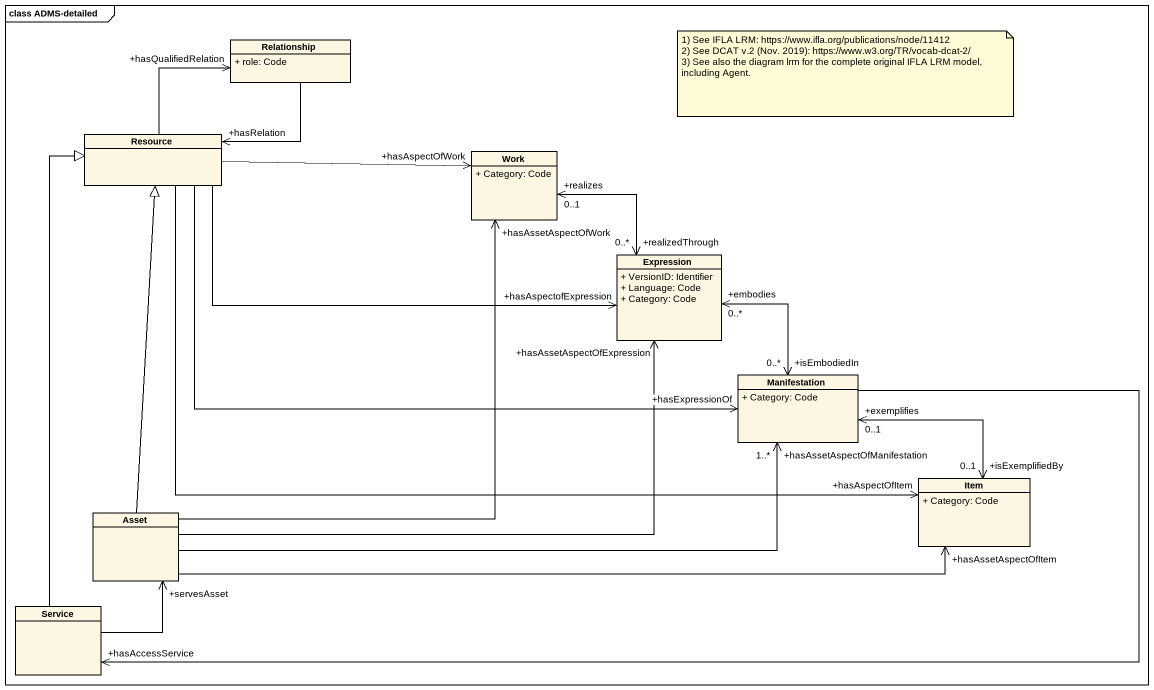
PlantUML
@startuml
mainframe class ADMS-detailed
hide circle
hide empty members
skinparam classAttributeIconSize 0
class Relationship {
  + role: Code
}
class Resource
class Work {
  + Category: Code
}
class Expression {
  + VersionID: Identifier
  + Language: Code
  + Category: Code
}
class Manifestation {
  + Category: Code
}
class Item {
  + Category: Code
}
class Asset
class Service
Relationship --> "+hasRelation" Resource
Resource -up-> "+hasQualifiedRelation" Relationship
Resource -right-> "+hasAspectOfWork" Work
Resource -right-> "+hasAspectofExpression" Expression
Resource -right-> "+hasExpressionOf" Manifestation
Resource -right-> "+hasAspectOfItem" Item
Work "+realizes\n0..1" <--> "+realizedThrough\n0..*" Expression
Expression "+embodies\n0..*" <--> "+isEmbodiedIn\n0..*" Manifestation
Manifestation "+exemplifies\n0..1" <-right-> "+isExemplifiedBy\n0..1" Item
Manifestation -left-> "+hasAccessService" Service
Asset -up-|> Resource
Asset -up-> "+hasAssetAspectOfWork" Work
Asset -right-> "+hasAssetAspectOfExpression" Expression
Asset -right-> "+hasAssetAspectOfManifestation\n1..*" Manifestation
Asset -right-> "+hasAssetAspectOfItem" Item
Service -up-|> Resource
Service -up-> "+servesAsset" Asset
note as N1
  1) See IFLA LRM: https://www.ifla.org/publications/node/11412
  2) See DCAT v.2 (Nov. 2019): https://www.w3.org/TR/vocab-dcat-2/
  3) See also the diagram lrm for the complete original IFLA LRM model, including Agent.
end note
@enduml
